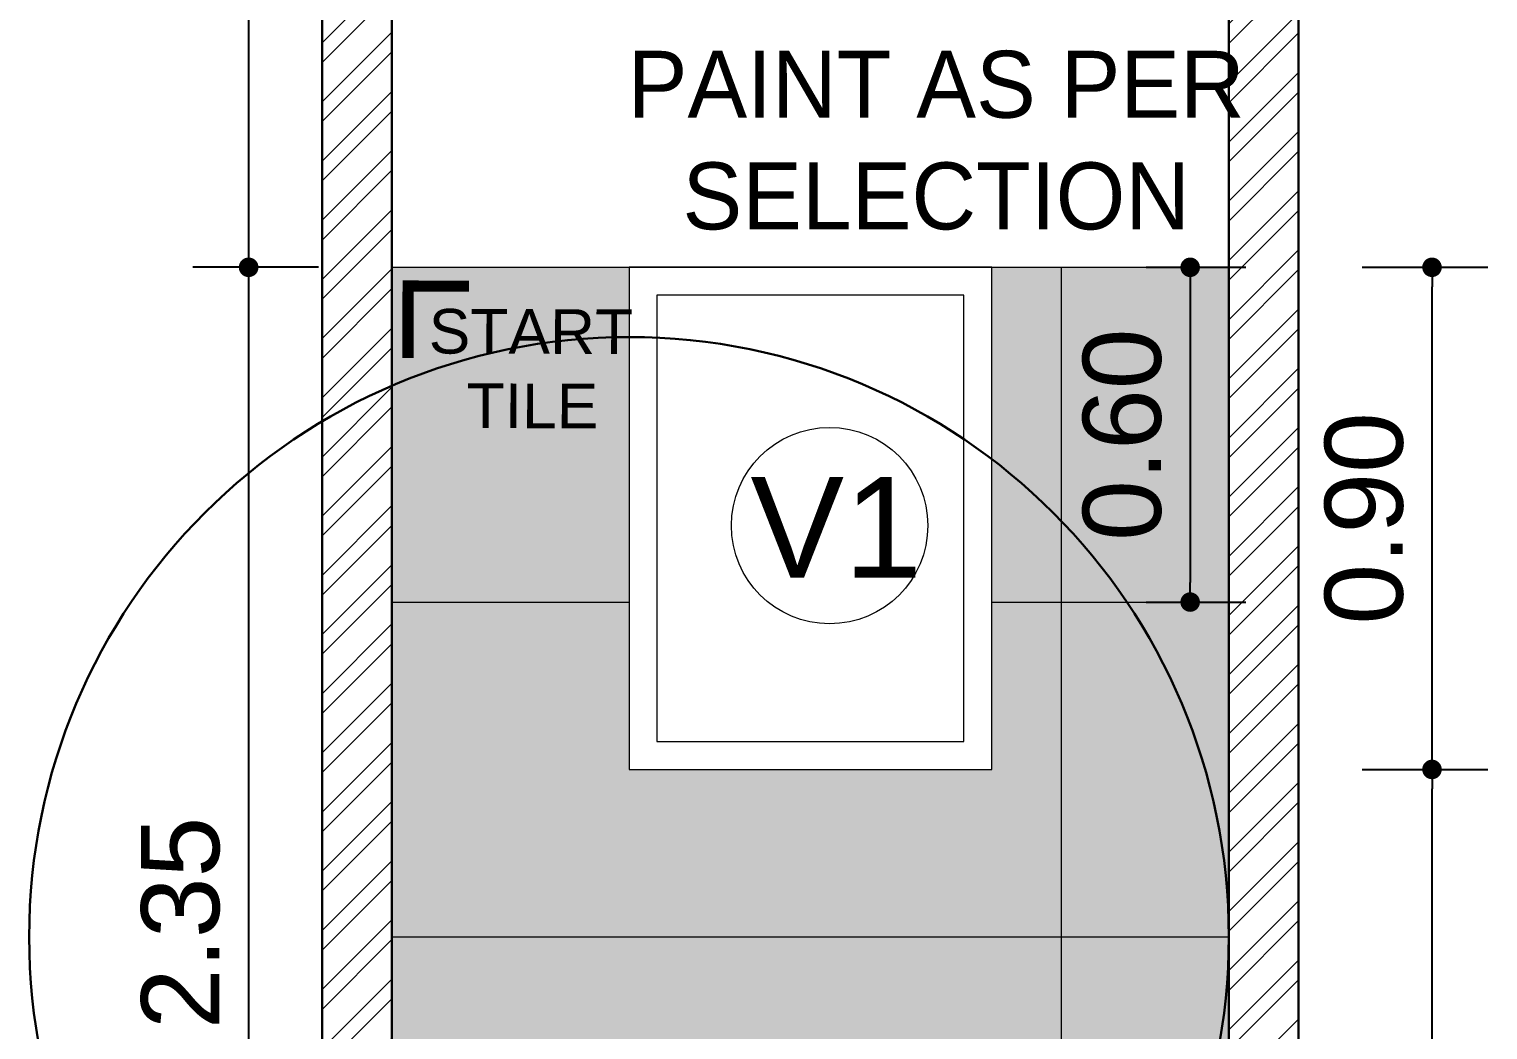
# Model space of a CAD drawing. Header units: metres. Extents: x 494 to 1845, y -666 to 1061.
# Drawn here: x 1405.021 to 1407.635, y 220.809 to 222.602 of the extents above; entities that cross this region are included whole.
import ezdxf

# ---------------------------------------------------------------- set-up
doc = ezdxf.new("R2010")
doc.units = ezdxf.units.M
doc.header["$MEASUREMENT"] = 0
doc.linetypes.add('1', pattern=[0])
doc.layers.get('Defpoints').update_dxf_attribs({"color": 12})
for name, color, linetype, lineweight in [('01 WALL', 7, 'Continuous', 25), ('ARCHITECTURAL COMMENTS', 2, 'Continuous', 30), ('VDA-ELEV LINES', 8, 'Continuous', 9), ('VDA-HATCH', 8, 'Continuous', 9), ('VDA-WALL', 250, 'Continuous', 25), ('VDA_DARK TILES', 8, 'Continuous', 9), ('VDA_LIGHT TILES', 254, 'Continuous', 5)]:
    doc.layers.add(name, color=color, linetype=linetype, lineweight=lineweight)
for name, color, linetype in [('CLOUMN GRID', 7, 'Continuous'), ('TILES', 4, '1'), ('VDA DIMENSION', 8, 'Continuous'), ('VDA-TEXT', 250, '1')]:
    doc.layers.add(name, color=color, linetype=linetype)
doc.styles.add('arial', font='arial.ttf', dxfattribs={"height": 0.3})
doc.styles.add('PDF Century Gothic Bold', font='GOTHICB.TTF')
doc.styles.get("Standard").update_dxf_attribs({"font": 'arial.ttf'})
doc.dimstyles.new('ISO-25', dxfattribs={"dimtxt": 1, "dimasz": 2.5, "dimexe": 1.25, "dimexo": 0.625, "dimtad": 1, "dimtxsty": 'Standard', "dimblk": 'ARCHTICK', "dimcen": 2.5, "dimadec": 0, "dimazin": 0, "dimtfac": 1, "dimtmove": 0, "dimatfit": 3, "dimfxl": 0, "dimarcsym": 0})

# ---------------------------------------------------------------- blocks, each defined once
blk = doc.blocks.new('zw$2C90')
at = {"layer": 'VDA-ELEV LINES'}
blk.add_circle((0.176, 0.176, 0), 0.176, dxfattribs=at)
at = {"layer": 'VDA-ELEV LINES', "insert": (0.0342, 0.0829, 0), "char_height": 0.18, "width": 2.162233, "attachment_point": 7, "style": 'PDF Century Gothic Bold'}
blk.add_mtext('{\\fArial|b0|i0|c0|p34;V1}', dxfattribs=at)
blk = doc.blocks.new('_Dot')
at = {"color": 0, "linetype": 'ByBlock', "lineweight": -2}
blk.add_line((-0.5, 0), (-1, 0), dxfattribs=at)
at = {"color": 0, "linetype": 'ByBlock', "const_width": 0.5}
blk.add_lwpolyline([(-0.25, 0, 1), (0.25, 0, 1)], format="xyb", close=True, dxfattribs=at)
blk = doc.blocks.new('*D722')
at = {"layer": 'Defpoints', "color": 0}
for p in [(1406.9233, 222.1757), (1406.9233, 221.5757), (1407.102, 221.5757)]:
    blk.add_point(p, dxfattribs=at)
at = {"layer": 'VDA DIMENSION', "color": 253, "lineweight": -2}
for p, q in [((1407.0233, 222.1757), (1407.202, 222.1757)), ((1407.102, 222.1407), (1407.102, 221.6107)), ((1407.0233, 221.5757), (1407.202, 221.5757))]:
    blk.add_line(p, q, dxfattribs=at)
at = {"layer": 'VDA DIMENSION', "color": 253, "lineweight": -2, "xscale": 0.035, "yscale": 0.035, "zscale": 0.035}
for p, rotation in [((1407.102, 222.1757), 90), ((1407.102, 221.5757), 270)]:
    blk.add_blockref('_Dot', p, dxfattribs=dict(at, rotation=rotation))
at = {"layer": 'VDA DIMENSION', "color": 5, "insert": (1406.9805, 221.8757), "char_height": 0.14, "attachment_point": 5, "rotation": 90}
blk.add_mtext('\\A1;0.60', dxfattribs=at)
blk = doc.blocks.new('*D738')
at = {"layer": 'Defpoints', "color": 0}
for p in [(1405.8802, 222.1757), (1405.4145, 219.8257), (1405.8802, 219.8257)]:
    blk.add_point(p, dxfattribs=at)
at = {"layer": 'VDA DIMENSION', "color": 253, "lineweight": -2}
for p, q in [((1405.5395, 222.1757), (1405.3145, 222.1757)), ((1405.4145, 222.1407), (1405.4145, 219.8607)), ((1405.5395, 219.8257), (1405.3145, 219.8257))]:
    blk.add_line(p, q, dxfattribs=at)
at = {"layer": 'VDA DIMENSION', "color": 253, "lineweight": -2, "xscale": 0.035, "yscale": 0.035, "zscale": 0.035}
for p, rotation in [((1405.4145, 222.1757), 90), ((1405.4145, 219.8257), 270)]:
    blk.add_blockref('_Dot', p, dxfattribs=dict(at, rotation=rotation))
at = {"layer": 'VDA DIMENSION', "color": 5, "insert": (1405.293, 221.0007), "char_height": 0.14, "attachment_point": 5, "rotation": 90}
blk.add_mtext('\\A1;2.35', dxfattribs=at)
blk = doc.blocks.new('*D739')
at = {"layer": 'Defpoints', "color": 0}
for p in [(1405.4148, 223.7257), (1405.8802, 223.7257), (1405.8802, 222.1757)]:
    blk.add_point(p, dxfattribs=at)
at = {"layer": 'VDA DIMENSION', "color": 253, "lineweight": -2}
for p, q in [((1405.5398, 223.7257), (1405.3148, 223.7257)), ((1405.4148, 222.2107), (1405.4148, 223.6907)), ((1405.5398, 222.1757), (1405.3148, 222.1757))]:
    blk.add_line(p, q, dxfattribs=at)
at = {"layer": 'VDA DIMENSION', "color": 253, "lineweight": -2, "xscale": 0.035, "yscale": 0.035, "zscale": 0.035}
for p, rotation in [((1405.4148, 223.7257), 90), ((1405.4148, 222.1757), 270)]:
    blk.add_blockref('_Dot', p, dxfattribs=dict(at, rotation=rotation))
at = {"layer": 'VDA DIMENSION', "color": 5, "insert": (1405.2934, 222.9507), "char_height": 0.14, "attachment_point": 5, "rotation": 90}
blk.add_mtext('\\A1;1.55', dxfattribs=at)
blk = doc.blocks.new('*D740')
at = {"layer": 'Defpoints', "color": 0}
for p in [(1406.4213, 221.2757), (1407.5354, 221.2757), (1406.4213, 219.8257)]:
    blk.add_point(p, dxfattribs=at)
at = {"layer": 'VDA DIMENSION', "color": 253, "lineweight": -2}
for p, q in [((1407.4104, 221.2757), (1407.6354, 221.2757)), ((1407.5354, 219.8607), (1407.5354, 221.2407)), ((1407.4104, 219.8257), (1407.6354, 219.8257))]:
    blk.add_line(p, q, dxfattribs=at)
at = {"layer": 'VDA DIMENSION', "color": 253, "lineweight": -2, "xscale": 0.035, "yscale": 0.035, "zscale": 0.035}
for p, rotation in [((1407.5354, 221.2757), 90), ((1407.5354, 219.8257), 270)]:
    blk.add_blockref('_Dot', p, dxfattribs=dict(at, rotation=rotation))
at = {"layer": 'VDA DIMENSION', "color": 5, "insert": (1407.414, 220.5507), "char_height": 0.14, "attachment_point": 5, "rotation": 90}
blk.add_mtext('\\A1;1.45', dxfattribs=at)
blk = doc.blocks.new('*D741')
at = {"layer": 'Defpoints', "color": 0}
for p in [(1406.4213, 222.1757), (1407.5354, 222.1757), (1406.4213, 221.2757)]:
    blk.add_point(p, dxfattribs=at)
at = {"layer": 'VDA DIMENSION', "color": 253, "lineweight": -2}
for p, q in [((1407.4104, 222.1757), (1407.6354, 222.1757)), ((1407.5354, 221.3107), (1407.5354, 222.1407)), ((1407.4104, 221.2757), (1407.6354, 221.2757))]:
    blk.add_line(p, q, dxfattribs=at)
at = {"layer": 'VDA DIMENSION', "color": 253, "lineweight": -2, "xscale": 0.035, "yscale": 0.035, "zscale": 0.035}
for p, rotation in [((1407.5354, 222.1757), 90), ((1407.5354, 221.2757), 270)]:
    blk.add_blockref('_Dot', p, dxfattribs=dict(at, rotation=rotation))
at = {"layer": 'VDA DIMENSION', "color": 5, "insert": (1407.414, 221.7257), "char_height": 0.14, "attachment_point": 5, "rotation": 90}
blk.add_mtext('\\A1;0.90', dxfattribs=at)

msp = doc.modelspace()

# ---------------------------------------------------------------- hatches: boundary and pattern name
at = {"layer": 'VDA-HATCH', "lineweight": 0}
h = msp.add_hatch(dxfattribs=at)
h.set_pattern_fill('ANSI32', color=8, scale=0.2, angle=180)
h.set_pattern_definition([(45, (-31.3959, -24.621515), (-0.0530330086, 0.0530330086), []), (45, (-31.360544, -24.621515), (-0.0530330086, 0.0530330086), [])])
h.paths.add_polyline_path([(1407.2963, 223.7357), (1407.1713, 223.7357), (1407.1713, 224.0257), (1407.2963, 224.0257)])
h.paths.add_polyline_path([(1407.1713, 223.7257), (1407.1713, 219.8257), (1407.2963, 219.8257), (1407.2963, 223.7257)])
h.paths.add_polyline_path([(1405.6713, 223.7357), (1405.5463, 223.7357), (1405.5463, 224.0257), (1405.6713, 224.0257)])
h.paths.add_polyline_path([(1405.5463, 223.7257), (1405.5463, 219.8257), (1405.6713, 219.8257), (1405.6713, 223.7257)])
at = {"layer": 'VDA_DARK TILES', "lineweight": 25, "true_color": 0x939598}
h = msp.add_hatch(color=252, dxfattribs=at)
h.dxf.hatch_style = 1
h.paths.add_polyline_path([(1405.6713, 221.5757), (1406.0963, 221.5757), (1406.0963, 222.1757), (1405.6713, 222.1757)])
h = msp.add_hatch(color=252, dxfattribs=at)
h.dxf.hatch_style = 1
h.paths.add_polyline_path([(1406.7463, 222.1757), (1407.1713, 222.1757), (1407.1713, 221.5757), (1406.7463, 221.5757)])
at = {"layer": 'VDA_LIGHT TILES', "lineweight": 25, "true_color": 0xbcbcbc}
h = msp.add_hatch(color=9, dxfattribs=at)
h.dxf.hatch_style = 1
h.paths.add_polyline_path([(1405.6713, 219.8257), (1405.6713, 220.9757), (1407.1713, 220.9757), (1407.1713, 219.8257)])
h.paths.add_polyline_path([(1407.1713, 220.9757), (1405.6713, 220.9757), (1405.6713, 221.5757), (1406.0963, 221.5757), (1406.0963, 221.2757), (1406.7463, 221.2757), (1406.7463, 221.5757), (1407.1713, 221.5757)])

# ---------------------------------------------------------------- linework, layer by layer
at = {"layer": '01 WALL', "color": 23, "const_width": 0.02}
msp.add_lwpolyline([(1405.8094, 222.1418), (1405.7004, 222.1421), (1405.7001, 222.0133)], dxfattribs=at)
at = {"layer": 'ARCHITECTURAL COMMENTS'}
msp.add_circle((1406.0963, 220.9757), 1.075, dxfattribs=at)
at = {"layer": 'TILES', "color": 163, "lineweight": 13, "true_color": 0x4873cb}
for p, q in [((1405.6713, 219.8257), (1405.6713, 222.2257, -1.776)), ((1407.1713, 219.8257), (1407.1713, 222.2257, -1.776)), ((1405.6713, 222.1757), (1407.1713, 222.1757, -1.776)), ((1406.2713, 222.1757), (1406.2713, 222.1757, -1.7761)), ((1406.8713, 219.8257), (1406.8713, 222.1757, -1.7761)), ((1405.6713, 221.5757), (1406.0963, 221.5757, -1.776)), ((1406.7463, 221.5757), (1407.1713, 221.5757, -1.776)), ((1405.6713, 220.9757), (1407.1713, 220.9757, -1.776))]:
    msp.add_line(p, q, dxfattribs=at)
at = {"layer": 'VDA-ELEV LINES'}
for points in [[(1406.0963, 221.2757), (1406.7463, 221.2757), (1406.7463, 222.1757), (1406.0963, 222.1757)], [(1406.1463, 221.3257), (1406.6963, 221.3257), (1406.6963, 222.1257), (1406.1463, 222.1257)]]:
    msp.add_lwpolyline(points, close=True, dxfattribs=at)
at = {"layer": 'VDA-WALL', "color": 0, "lineweight": 30}
for p, q in [((1405.5463, 219.8257), (1405.5463, 224.0257, -1.776)), ((1405.6713, 219.8257), (1405.6713, 224.0257, -1.776)), ((1407.1713, 219.8257), (1407.1713, 224.0257, -1.776)), ((1407.2963, 219.8257), (1407.2963, 224.0257, -1.776))]:
    msp.add_line(p, q, dxfattribs=at)

# ---------------------------------------------------------------- block references
at = {"layer": 'CLOUMN GRID', "color": 2, "lineweight": 30}
msp.add_blockref('zw$2C90', (1406.2798, 221.5368), dxfattribs=at)

# ---------------------------------------------------------------- texts
at = {"layer": 'VDA-TEXT', "insert": (1406.6469, 222.5637), "char_height": 0.12, "width": 1.337712, "attachment_point": 2}
msp.add_mtext('{\\fCentury Gothic|b0|i0|c0|p34;PAINT AS PER }{\\fCentury Gothic|b0|i0|c0|p34;SELECTION}', dxfattribs=at)
at = {"layer": 'VDA-TEXT', "insert": (1405.4837, 222.1018), "char_height": 0.08, "width": 0.876781, "attachment_point": 1, "rotation": 359.8592, "style": 'arial'}
msp.add_mtext('\\pi0.25383;START \\P\\pi0.32207;TILE ', dxfattribs=at)

# ---------------------------------------------------------------- dimensions: what is measured, and where the dimension line sits
at = {"layer": 'VDA DIMENSION'}
for base, p1, p2, picture, middle in [((1405.4148, 223.7257, -1.776), (1405.8802, 222.1757, -1.776), (1405.8802, 223.7257, -1.776), '*D739', (1405.2934, 222.9507, -1.776)), ((1405.4145, 219.8257, -1.776), (1405.8802, 222.1757, -1.776), (1405.8802, 219.8257, -1.776), '*D738', (1405.293, 221.0007, -1.776)), ((1407.5354, 222.1757, -1.776), (1406.4213, 221.2757, -1.776), (1406.4213, 222.1757, -1.776), '*D741', (1407.414, 221.7257, -1.776)), ((1407.102, 221.5757, -1.776), (1406.9233, 222.1757, -1.776), (1406.9233, 221.5757, -1.776), '*D722', (1406.9805, 221.8757, -1.776)), ((1407.5354, 221.2757, -1.776), (1406.4213, 219.8257, -1.776), (1406.4213, 221.2757, -1.776), '*D740', (1407.414, 220.5507, -1.776))]:
    dim = msp.add_linear_dim(base=base, p1=p1, p2=p2, angle=90, dimstyle='ISO-25', override={"dimtxt": 0.14, "dimasz": 0.035, "dimexe": 0.1, "dimexo": 0.1, "dimgap": 0.05, "dimzin": 1, "dimdsep": 46, "dimblk": 'Dot', "dimclrd": 253, "dimclre": 253, "dimclrt": 5, "dimfxl": 0.125, "dimfxlon": 1, "dimtolj": 1, "dimarcsym": 1}, dxfattribs=at)
    dim.commit()
    dim.dimension.update_dxf_attribs({"geometry": picture, "text_midpoint": middle})

doc.saveas('drawing.dxf')
